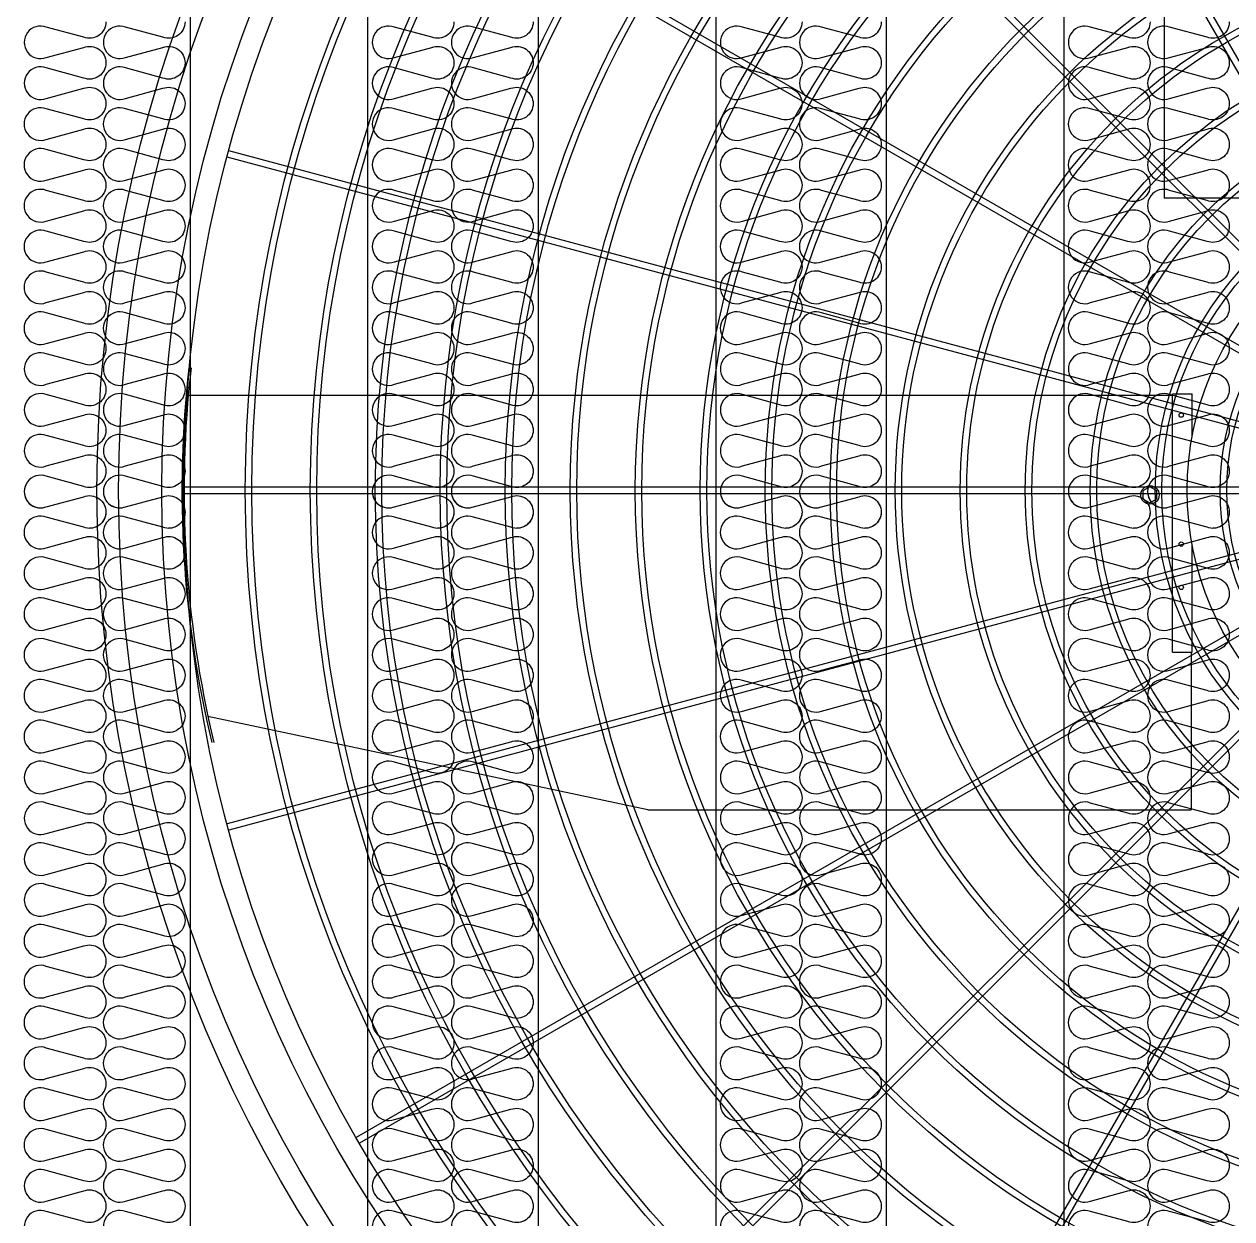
# Model space of a CAD drawing. Header units: millimetres. Extents: x 2197 to 34309, y 1850 to 24558.
# Drawn here: x 6423 to 7484, y 10738 to 11789 of the extents above; entities that cross this region are included whole.
import ezdxf

# ---------------------------------------------------------------- set-up
doc = ezdxf.new("R2010")
doc.units = ezdxf.units.MM
for name, color, linetype in [('LINE', 7, 'Continuous'), ('SMS', 220, 'Continuous'), ('냉각탑', 4, 'Continuous')]:
    doc.layers.add(name, color=color, linetype=linetype)

# ---------------------------------------------------------------- blocks, each defined once
blk = doc.blocks.new('A$C1FB73ED1')
for p, q in [((1251.1, 1336), (682.6, 2320.7)), ((1245.9, 1333), (677.4, 2317.7)), ((1237.6, 1326.6), (433.6, 2130.6)), ((1233.4, 1322.4), (429.4, 2126.4)), ((1224, 1308.9), (239.3, 1877.4)), ((1227, 1314.1), (242.3, 1882.6)), ((1218.4, 1293.4), (120.1, 1587.7)), ((1220, 1299.2), (121.7, 1593.5)), ((1217.1, 1283), (80, 1283)), ((1217.1, 1277), (80, 1277)), ((1218.4, 1266.6), (120.1, 972.3)), ((1220, 1260.8), (121.7, 966.5)), ((1224, 1251.1), (239.3, 682.6)), ((1227, 1245.9), (242.3, 677.4)), ((1233.4, 1237.6), (429.4, 433.6)), ((1237.6, 1233.4), (433.6, 429.4)), ((1245.9, 1227), (677.4, 242.3)), ((1251.1, 1224), (682.6, 239.3))]:
    blk.add_line(p, q)
for radius in [1280, 1260, 1220, 1200]:
    blk.add_circle((1280, 1280), radius)
at = {"ltscale": 5}
for radius in [1143, 1137, 1083, 1077, 1023, 1017, 963, 957, 903, 897, 843, 837, 783, 777, 723, 717, 663, 657, 603, 597, 543, 537, 483, 477, 423, 417, 363, 357, 303, 297, 243, 237]:
    blk.add_circle((1280, 1280), radius, dxfattribs=at)
at = {"color": 7}
blk.add_circle((1280, 1280), 273.5, dxfattribs=at)
at = {"layer": 'LINE', "color": 7}
for p, q in [((985.2, 2053.4), (985.2, 1550)), ((1130.8, 1550), (985.2, 1550)), ((1130.8, 1550), (985.2, 1550)), ((84.4, 1368.2), (993, 1368.2)), ((84.4, 1368.2), (993, 1368.2)), ((993, 1130.8), (993, 1369.4)), ((993, 1130.8), (993, 1369.4)), ((993, 1369.4), (1011, 1369.4)), ((993, 1369.4), (1011, 1369.4)), ((993, 1130.8), (993, 1369.4)), ((993, 1130.8), (993, 1369.4)), ((993, 1369.4), (1011, 1369.4)), ((993, 1369.4), (1011, 1369.4)), ((1011, 1329.5), (1011, 1369.4)), ((1011, 1329.5), (1011, 1369.4)), ((1011, 1329.5), (1011, 1369.4)), ((1011, 1329.5), (1011, 1369.4)), ((1011, 1130.8), (1011, 1230.5)), ((1011, 1130.8), (1011, 1230.5)), ((1011, 1130.8), (1011, 1230.5)), ((1011, 1130.8), (1011, 1230.5)), ((993, 1130.8), (1011, 1130.8)), ((993, 1130.8), (1011, 1130.8)), ((993, 1130.8), (1011, 1130.8)), ((993, 1130.8), (1011, 1130.8)), ((1010, 1130.8), (1010, 985.2)), ((1010, 1130.8), (1010, 985.2)), ((1010, 1130.8), (1010, 985.2)), ((1010, 1130.8), (1010, 985.2)), ((508.5, 985.2), (102.5, 1071.5)), ((508.5, 985.2), (1010, 985.2)), ((508.5, 985.2), (1010, 985.2))]:
    blk.add_line(p, q, dxfattribs=at)
blk.add_lwpolyline([(965.6, 1272.3), (972.1, 1268.5), (978.6, 1272.3), (978.6, 1279.8), (972.1, 1283.5), (965.6, 1279.8)], close=True, dxfattribs=at)
blk.add_lwpolyline([(965.6, 1272.3), (972.1, 1268.5), (978.6, 1272.3), (978.6, 1279.8), (972.1, 1283.5), (965.6, 1279.8)], close=True, dxfattribs=at)
blk.add_lwpolyline([(965.6, 1272.3), (972.1, 1268.5), (978.6, 1272.3), (978.6, 1279.8), (972.1, 1283.5), (965.6, 1279.8)], close=True, dxfattribs=at)
blk.add_lwpolyline([(965.6, 1272.3), (972.1, 1268.5), (978.6, 1272.3), (978.6, 1279.8), (972.1, 1283.5), (965.6, 1279.8)], close=True, dxfattribs=at)
for centre, radius in [((1001, 1349.6), 2), ((1001, 1349.6), 2), ((1001, 1349.6), 2), ((1001, 1349.6), 2), ((972.1, 1276), 8.5), ((972.1, 1276), 8.5), ((972.1, 1276), 8.5), ((972.1, 1276), 8.5), ((1001, 1230.6), 2), ((1001, 1230.6), 2), ((1001, 1230.6), 2), ((1001, 1230.6), 2), ((1001, 1190.6), 2), ((1001, 1190.6), 2), ((1001, 1190.6), 2), ((1001, 1190.6), 2)]:
    blk.add_circle(centre, radius, dxfattribs=at)
for radius, start, end in [(1000, 173.5007, 193.4595), (998, 173.4876, 193.487)]:
    blk.add_arc((1078.5, 1280), radius, start, end, dxfattribs=at)
blk = doc.blocks.new('3')
at = {"color": 7}
for p, q in [((6568.6, 13215.9), (6568.6, 9737.9)), ((6724.6, 13215.9), (6724.6, 9737.9)), ((6874.6, 13215.9), (6874.6, 9737.9)), ((7030.6, 13215.9), (7030.6, 9737.9)), ((7180.6, 13215.9), (7180.6, 9737.9)), ((7336.6, 13215.9), (7336.6, 9737.9))]:
    blk.add_line(p, q, dxfattribs=at)
at = {"layer": 'SMS', "color": 5, "elevation": 0}
for points in [[(6494.5, 11790.9, -0.524856), (6475, 11777.5), (6442.1, 11786.4, 1.449198), (6442.1, 11759.6), (6475, 11768.5, -0.524856), (6494.5, 11755, -0.524856), (6475, 11741.6), (6442.1, 11750.5, 1.449198), (6442.1, 11723.7), (6475, 11732.6, -0.524856), (6494.5, 11719.1, -0.524856), (6475, 11705.7), (6442.1, 11714.6, 1.449198), (6442.1, 11687.7), (6475, 11696.6, -0.524856), (6494.5, 11683.2, -0.524856), (6475, 11669.8), (6442.1, 11678.7, 1.449198), (6442.1, 11651.8), (6475, 11660.7, -0.524856), (6494.5, 11647.3, -0.524856), (6475, 11633.9), (6442.1, 11642.8, 1.449198), (6442.1, 11615.9), (6475, 11624.8, -0.524856), (6494.5, 11611.4, -0.524856), (6475, 11598), (6442.1, 11606.9, 1.449198), (6442.1, 11580), (6475, 11588.9, -0.524856), (6494.5, 11575.5, -0.524856), (6475, 11562.1), (6442.1, 11571, 1.449198), (6442.1, 11544.1), (6475, 11553, -0.524856), (6494.5, 11539.6, -0.524856), (6475, 11526.1), (6442.1, 11535.1, 1.449198), (6442.1, 11508.2), (6475, 11517.1, -0.524856), (6494.5, 11503.7, -0.524856), (6475, 11490.2), (6442.1, 11499.1, 1.449198), (6442.1, 11472.3), (6475, 11481.2, -0.524856), (6494.5, 11467.8, -0.524856), (6475, 11454.3), (6442.1, 11463.2, 1.449198), (6442.1, 11436.4), (6475, 11445.3, -0.524856), (6494.5, 11431.8, -0.524856), (6475, 11418.4), (6442.1, 11427.3, 1.449198), (6442.1, 11400.5), (6475, 11409.4, -0.524856), (6494.5, 11395.9, -0.524856), (6475, 11382.5), (6442.1, 11391.4, 1.449198), (6442.1, 11364.6), (6475, 11373.5, -0.524856), (6494.5, 11360, -0.417249), (6480, 11345.7)], [(6564.1, 11790.9, -0.524856), (6544.6, 11777.5), (6511.7, 11786.4, 1.449198), (6511.7, 11759.6), (6544.6, 11768.5, -0.524856), (6564.1, 11755, -0.524856), (6544.6, 11741.6), (6511.7, 11750.5, 1.449198), (6511.7, 11723.7), (6544.6, 11732.6, -0.524856), (6564.1, 11719.1, -0.524856), (6544.6, 11705.7), (6511.7, 11714.6, 1.449198), (6511.7, 11687.7), (6544.6, 11696.6, -0.524856), (6564.1, 11683.2, -0.524856), (6544.6, 11669.8), (6511.7, 11678.7, 1.449198), (6511.7, 11651.8), (6544.6, 11660.7, -0.524856), (6564.1, 11647.3, -0.524856), (6544.6, 11633.9), (6511.7, 11642.8, 1.449198), (6511.7, 11615.9), (6544.6, 11624.8, -0.524856), (6564.1, 11611.4, -0.524856), (6544.6, 11598), (6511.7, 11606.9, 1.449198), (6511.7, 11580), (6544.6, 11588.9, -0.524856), (6564.1, 11575.5, -0.524856), (6544.6, 11562.1), (6511.7, 11571, 1.449198), (6511.7, 11544.1), (6544.6, 11553, -0.524856), (6564.1, 11539.6, -0.524856), (6544.6, 11526.1), (6511.7, 11535.1, 1.449198), (6511.7, 11508.2), (6544.6, 11517.1, -0.524856), (6564.1, 11503.7, -0.524856), (6544.6, 11490.2), (6511.7, 11499.1, 1.449198), (6511.7, 11472.3), (6544.6, 11481.2, -0.524856), (6564.1, 11467.8, -0.524856), (6544.6, 11454.3), (6511.7, 11463.2, 1.449198), (6511.7, 11436.4), (6544.6, 11445.3, -0.524856), (6564.1, 11431.8, -0.524856), (6544.6, 11418.4), (6511.7, 11427.3, 1.449198), (6511.7, 11400.5), (6544.6, 11409.4, -0.524856), (6564.1, 11395.9, -0.524856), (6544.6, 11382.5), (6511.7, 11391.4, 1.449198), (6511.7, 11364.6), (6544.6, 11373.5, -0.524856), (6564.1, 11360, -0.417249), (6549.6, 11345.7)], [(6800.5, 11790.9, -0.524856), (6781, 11777.5), (6748.1, 11786.4, 1.449198), (6748.1, 11759.6), (6781, 11768.5, -0.524856), (6800.5, 11755, -0.524856), (6781, 11741.6), (6748.1, 11750.5, 1.449198), (6748.1, 11723.7), (6781, 11732.6, -0.524856), (6800.5, 11719.1, -0.524856), (6781, 11705.7), (6748.1, 11714.6, 1.449198), (6748.1, 11687.7), (6781, 11696.6, -0.524856), (6800.5, 11683.2, -0.524856), (6781, 11669.8), (6748.1, 11678.7, 1.449198), (6748.1, 11651.8), (6781, 11660.7, -0.524856), (6800.5, 11647.3, -0.524856), (6781, 11633.9), (6748.1, 11642.8, 1.449198), (6748.1, 11615.9), (6781, 11624.8, -0.524856), (6800.5, 11611.4, -0.524856), (6781, 11598), (6748.1, 11606.9, 1.449198), (6748.1, 11580), (6781, 11588.9, -0.524856), (6800.5, 11575.5, -0.524856), (6781, 11562.1), (6748.1, 11571, 1.449198), (6748.1, 11544.1), (6781, 11553, -0.524856), (6800.5, 11539.6, -0.524856), (6781, 11526.1), (6748.1, 11535.1, 1.449198), (6748.1, 11508.2), (6781, 11517.1, -0.524856), (6800.5, 11503.7, -0.524856), (6781, 11490.2), (6748.1, 11499.1, 1.449198), (6748.1, 11472.3), (6781, 11481.2, -0.524856), (6800.5, 11467.8, -0.524856), (6781, 11454.3), (6748.1, 11463.2, 1.449198), (6748.1, 11436.4), (6781, 11445.3, -0.524856), (6800.5, 11431.8, -0.524856), (6781, 11418.4), (6748.1, 11427.3, 1.449198), (6748.1, 11400.5), (6781, 11409.4, -0.524856), (6800.5, 11395.9, -0.524856), (6781, 11382.5), (6748.1, 11391.4, 1.449198), (6748.1, 11364.6), (6781, 11373.5, -0.524856), (6800.5, 11360, -0.417249), (6786, 11345.7)], [(6870.1, 11790.9, -0.524856), (6850.6, 11777.5), (6817.7, 11786.4, 1.449198), (6817.7, 11759.6), (6850.6, 11768.5, -0.524856), (6870.1, 11755, -0.524856), (6850.6, 11741.6), (6817.7, 11750.5, 1.449198), (6817.7, 11723.7), (6850.6, 11732.6, -0.524856), (6870.1, 11719.1, -0.524856), (6850.6, 11705.7), (6817.7, 11714.6, 1.449198), (6817.7, 11687.7), (6850.6, 11696.6, -0.524856), (6870.1, 11683.2, -0.524856), (6850.6, 11669.8), (6817.7, 11678.7, 1.449198), (6817.7, 11651.8), (6850.6, 11660.7, -0.524856), (6870.1, 11647.3, -0.524856), (6850.6, 11633.9), (6817.7, 11642.8, 1.449198), (6817.7, 11615.9), (6850.6, 11624.8, -0.524856), (6870.1, 11611.4, -0.524856), (6850.6, 11598), (6817.7, 11606.9, 1.449198), (6817.7, 11580), (6850.6, 11588.9, -0.524856), (6870.1, 11575.5, -0.524856), (6850.6, 11562.1), (6817.7, 11571, 1.449198), (6817.7, 11544.1), (6850.6, 11553, -0.524856), (6870.1, 11539.6, -0.524856), (6850.6, 11526.1), (6817.7, 11535.1, 1.449198), (6817.7, 11508.2), (6850.6, 11517.1, -0.524856), (6870.1, 11503.7, -0.524856), (6850.6, 11490.2), (6817.7, 11499.1, 1.449198), (6817.7, 11472.3), (6850.6, 11481.2, -0.524856), (6870.1, 11467.8, -0.524856), (6850.6, 11454.3), (6817.7, 11463.2, 1.449198), (6817.7, 11436.4), (6850.6, 11445.3, -0.524856), (6870.1, 11431.8, -0.524856), (6850.6, 11418.4), (6817.7, 11427.3, 1.449198), (6817.7, 11400.5), (6850.6, 11409.4, -0.524856), (6870.1, 11395.9, -0.524856), (6850.6, 11382.5), (6817.7, 11391.4, 1.449198), (6817.7, 11364.6), (6850.6, 11373.5, -0.524856), (6870.1, 11360, -0.417249), (6855.6, 11345.7)], [(7106.5, 11790.9, -0.524856), (7087, 11777.5), (7054.1, 11786.4, 1.449198), (7054.1, 11759.6), (7087, 11768.5, -0.524856), (7106.5, 11755, -0.524856), (7087, 11741.6), (7054.1, 11750.5, 1.449198), (7054.1, 11723.7), (7087, 11732.6, -0.524856), (7106.5, 11719.1, -0.524856), (7087, 11705.7), (7054.1, 11714.6, 1.449198), (7054.1, 11687.7), (7087, 11696.6, -0.524856), (7106.5, 11683.2, -0.524856), (7087, 11669.8), (7054.1, 11678.7, 1.449198), (7054.1, 11651.8), (7087, 11660.7, -0.524856), (7106.5, 11647.3, -0.524856), (7087, 11633.9), (7054.1, 11642.8, 1.449198), (7054.1, 11615.9), (7087, 11624.8, -0.524856), (7106.5, 11611.4, -0.524856), (7087, 11598), (7054.1, 11606.9, 1.449198), (7054.1, 11580), (7087, 11588.9, -0.524856), (7106.5, 11575.5, -0.524856), (7087, 11562.1), (7054.1, 11571, 1.449198), (7054.1, 11544.1), (7087, 11553, -0.524856), (7106.5, 11539.6, -0.524856), (7087, 11526.1), (7054.1, 11535.1, 1.449198), (7054.1, 11508.2), (7087, 11517.1, -0.524856), (7106.5, 11503.7, -0.524856), (7087, 11490.2), (7054.1, 11499.1, 1.449198), (7054.1, 11472.3), (7087, 11481.2, -0.524856), (7106.5, 11467.8, -0.524856), (7087, 11454.3), (7054.1, 11463.2, 1.449198), (7054.1, 11436.4), (7087, 11445.3, -0.524856), (7106.5, 11431.8, -0.524856), (7087, 11418.4), (7054.1, 11427.3, 1.449198), (7054.1, 11400.5), (7087, 11409.4, -0.524856), (7106.5, 11395.9, -0.524856), (7087, 11382.5), (7054.1, 11391.4, 1.449198), (7054.1, 11364.6), (7087, 11373.5, -0.524856), (7106.5, 11360, -0.417249), (7092, 11345.7)], [(7176.1, 11790.9, -0.524856), (7156.6, 11777.5), (7123.7, 11786.4, 1.449198), (7123.7, 11759.6), (7156.6, 11768.5, -0.524856), (7176.1, 11755, -0.524856), (7156.6, 11741.6), (7123.7, 11750.5, 1.449198), (7123.7, 11723.7), (7156.6, 11732.6, -0.524856), (7176.1, 11719.1, -0.524856), (7156.6, 11705.7), (7123.7, 11714.6, 1.449198), (7123.7, 11687.7), (7156.6, 11696.6, -0.524856), (7176.1, 11683.2, -0.524856), (7156.6, 11669.8), (7123.7, 11678.7, 1.449198), (7123.7, 11651.8), (7156.6, 11660.7, -0.524856), (7176.1, 11647.3, -0.524856), (7156.6, 11633.9), (7123.7, 11642.8, 1.449198), (7123.7, 11615.9), (7156.6, 11624.8, -0.524856), (7176.1, 11611.4, -0.524856), (7156.6, 11598), (7123.7, 11606.9, 1.449198), (7123.7, 11580), (7156.6, 11588.9, -0.524856), (7176.1, 11575.5, -0.524856), (7156.6, 11562.1), (7123.7, 11571, 1.449198), (7123.7, 11544.1), (7156.6, 11553, -0.524856), (7176.1, 11539.6, -0.524856), (7156.6, 11526.1), (7123.7, 11535.1, 1.449198), (7123.7, 11508.2), (7156.6, 11517.1, -0.524856), (7176.1, 11503.7, -0.524856), (7156.6, 11490.2), (7123.7, 11499.1, 1.449198), (7123.7, 11472.3), (7156.6, 11481.2, -0.524856), (7176.1, 11467.8, -0.524856), (7156.6, 11454.3), (7123.7, 11463.2, 1.449198), (7123.7, 11436.4), (7156.6, 11445.3, -0.524856), (7176.1, 11431.8, -0.524856), (7156.6, 11418.4), (7123.7, 11427.3, 1.449198), (7123.7, 11400.5), (7156.6, 11409.4, -0.524856), (7176.1, 11395.9, -0.524856), (7156.6, 11382.5), (7123.7, 11391.4, 1.449198), (7123.7, 11364.6), (7156.6, 11373.5, -0.524856), (7176.1, 11360, -0.417249), (7161.6, 11345.7)], [(7412.5, 11790.9, -0.524856), (7393, 11777.5), (7360.1, 11786.4, 1.449198), (7360.1, 11759.6), (7393, 11768.5, -0.524856), (7412.5, 11755, -0.524856), (7393, 11741.6), (7360.1, 11750.5, 1.449198), (7360.1, 11723.7), (7393, 11732.6, -0.524856), (7412.5, 11719.1, -0.524856), (7393, 11705.7), (7360.1, 11714.6, 1.449198), (7360.1, 11687.7), (7393, 11696.6, -0.524856), (7412.5, 11683.2, -0.524856), (7393, 11669.8), (7360.1, 11678.7, 1.449198), (7360.1, 11651.8), (7393, 11660.7, -0.524856), (7412.5, 11647.3, -0.524856), (7393, 11633.9), (7360.1, 11642.8, 1.449198), (7360.1, 11615.9), (7393, 11624.8, -0.524856), (7412.5, 11611.4, -0.524856), (7393, 11598), (7360.1, 11606.9, 1.449198), (7360.1, 11580), (7393, 11588.9, -0.524856), (7412.5, 11575.5, -0.524856), (7393, 11562.1), (7360.1, 11571, 1.449198), (7360.1, 11544.1), (7393, 11553, -0.524856), (7412.5, 11539.6, -0.524856), (7393, 11526.1), (7360.1, 11535.1, 1.449198), (7360.1, 11508.2), (7393, 11517.1, -0.524856), (7412.5, 11503.7, -0.524856), (7393, 11490.2), (7360.1, 11499.1, 1.449198), (7360.1, 11472.3), (7393, 11481.2, -0.524856), (7412.5, 11467.8, -0.524856), (7393, 11454.3), (7360.1, 11463.2, 1.449198), (7360.1, 11436.4), (7393, 11445.3, -0.524856), (7412.5, 11431.8, -0.524856), (7393, 11418.4), (7360.1, 11427.3, 1.449198), (7360.1, 11400.5), (7393, 11409.4, -0.524856), (7412.5, 11395.9, -0.524856), (7393, 11382.5), (7360.1, 11391.4, 1.449198), (7360.1, 11364.6), (7393, 11373.5, -0.524856), (7412.5, 11360, -0.417249), (7398, 11345.7)], [(7482.1, 11790.9, -0.524856), (7462.6, 11777.5), (7429.7, 11786.4, 1.449198), (7429.7, 11759.6), (7462.6, 11768.5, -0.524856), (7482.1, 11755, -0.524856), (7462.6, 11741.6), (7429.7, 11750.5, 1.449198), (7429.7, 11723.7), (7462.6, 11732.6, -0.524856), (7482.1, 11719.1, -0.524856), (7462.6, 11705.7), (7429.7, 11714.6, 1.449198), (7429.7, 11687.7), (7462.6, 11696.6, -0.524856), (7482.1, 11683.2, -0.524856), (7462.6, 11669.8), (7429.7, 11678.7, 1.449198), (7429.7, 11651.8), (7462.6, 11660.7, -0.524856), (7482.1, 11647.3, -0.524856), (7462.6, 11633.9), (7429.7, 11642.8, 1.449198), (7429.7, 11615.9), (7462.6, 11624.8, -0.524856), (7482.1, 11611.4, -0.524856), (7462.6, 11598), (7429.7, 11606.9, 1.449198), (7429.7, 11580), (7462.6, 11588.9, -0.524856), (7482.1, 11575.5, -0.524856), (7462.6, 11562.1), (7429.7, 11571, 1.449198), (7429.7, 11544.1), (7462.6, 11553, -0.524856), (7482.1, 11539.6, -0.524856), (7462.6, 11526.1), (7429.7, 11535.1, 1.449198), (7429.7, 11508.2), (7462.6, 11517.1, -0.524856), (7482.1, 11503.7, -0.524856), (7462.6, 11490.2), (7429.7, 11499.1, 1.449198), (7429.7, 11472.3), (7462.6, 11481.2, -0.524856), (7482.1, 11467.8, -0.524856), (7462.6, 11454.3), (7429.7, 11463.2, 1.449198), (7429.7, 11436.4), (7462.6, 11445.3, -0.524856), (7482.1, 11431.8, -0.524856), (7462.6, 11418.4), (7429.7, 11427.3, 1.449198), (7429.7, 11400.5), (7462.6, 11409.4, -0.524856), (7482.1, 11395.9, -0.524856), (7462.6, 11382.5), (7429.7, 11391.4, 1.449198), (7429.7, 11364.6), (7462.6, 11373.5, -0.524856), (7482.1, 11360, -0.417249), (7467.6, 11345.7)], [(6423.1, 11374.4, 0.446849), (6442.1, 11364.6), (6475, 11373.5, -0.524856), (6494.5, 11360, -0.524856), (6475, 11346.6), (6442.1, 11355.5, 1.449198), (6442.1, 11328.6), (6475, 11337.5, -0.524856), (6494.5, 11324.1, -0.524856), (6475, 11310.7), (6442.1, 11319.6, 1.449198), (6442.1, 11292.7), (6475, 11301.6, -0.524856), (6494.5, 11288.2, -0.524856), (6475, 11274.8), (6442.1, 11283.7, 1.449198), (6442.1, 11256.8), (6475, 11265.7, -0.524856), (6494.5, 11252.3, -0.524856), (6475, 11238.9), (6442.1, 11247.8, 1.449198), (6442.1, 11220.9), (6475, 11229.8, -0.524856), (6494.5, 11216.4, -0.524856), (6475, 11203), (6442.1, 11211.9, 1.449198), (6442.1, 11185), (6475, 11193.9, -0.524856), (6494.5, 11180.5, -0.524856), (6475, 11167), (6442.1, 11176, 1.449198), (6442.1, 11149.1), (6475, 11158, -0.524856), (6494.5, 11144.6, -0.524856), (6475, 11131.1), (6442.1, 11140, 1.449198), (6442.1, 11113.2), (6475, 11122.1, -0.524856), (6494.5, 11108.7, -0.524856), (6475, 11095.2), (6442.1, 11104.1, 1.449198), (6442.1, 11077.3), (6475, 11086.2, -0.524856), (6494.5, 11072.7, -0.524856), (6475, 11059.3), (6442.1, 11068.2, 1.449198), (6442.1, 11041.4), (6475, 11050.3, -0.524856), (6494.5, 11036.8, -0.524856), (6475, 11023.4), (6442.1, 11032.3, 1.449198), (6442.1, 11005.5), (6475, 11014.4, -0.524856), (6494.5, 11000.9, -0.524856), (6475, 10987.5), (6442.1, 10996.4, 1.449198), (6442.1, 10969.5), (6475, 10978.4, -0.524856), (6494.5, 10965, -0.524856), (6475, 10951.6), (6442.1, 10960.5, 1.449198), (6442.1, 10933.6), (6475, 10942.5, -0.524856), (6494.5, 10929.1, -0.524856), (6475, 10915.7), (6442.1, 10924.6, 1.449198), (6442.1, 10897.7), (6475, 10906.6, -0.524856), (6494.5, 10893.2, -0.524856), (6475, 10879.8), (6442.1, 10888.7, 1.449198), (6442.1, 10861.8), (6475, 10870.7, -0.524856), (6494.5, 10857.3, -0.524856), (6475, 10843.9), (6442.1, 10852.8, 1.449198), (6442.1, 10825.9), (6475, 10834.8, -0.524856), (6494.5, 10821.4, -0.524856), (6475, 10807.9), (6442.1, 10816.9, 1.449198), (6442.1, 10790), (6475, 10798.9, -0.524856), (6494.5, 10785.5, -0.524856), (6475, 10772), (6442.1, 10780.9, 1.449198), (6442.1, 10754.1), (6475, 10763, -0.524856), (6494.5, 10749.6, -0.524856), (6475, 10736.1), (6442.1, 10745, 1.449198), (6442.1, 10718.2)], [(6492.7, 11374.4, 0.446849), (6511.7, 11364.6), (6544.6, 11373.5, -0.524856), (6564.1, 11360, -0.524856), (6544.6, 11346.6), (6511.7, 11355.5, 1.449198), (6511.7, 11328.6), (6544.6, 11337.5, -0.524856), (6564.1, 11324.1, -0.524856), (6544.6, 11310.7), (6511.7, 11319.6, 1.449198), (6511.7, 11292.7), (6544.6, 11301.6, -0.524856), (6564.1, 11288.2, -0.524856), (6544.6, 11274.8), (6511.7, 11283.7, 1.449198), (6511.7, 11256.8), (6544.6, 11265.7, -0.524856), (6564.1, 11252.3, -0.524856), (6544.6, 11238.9), (6511.7, 11247.8, 1.449198), (6511.7, 11220.9), (6544.6, 11229.8, -0.524856), (6564.1, 11216.4, -0.524856), (6544.6, 11203), (6511.7, 11211.9, 1.449198), (6511.7, 11185), (6544.6, 11193.9, -0.524856), (6564.1, 11180.5, -0.524856), (6544.6, 11167), (6511.7, 11176, 1.449198), (6511.7, 11149.1), (6544.6, 11158, -0.524856), (6564.1, 11144.6, -0.524856), (6544.6, 11131.1), (6511.7, 11140, 1.449198), (6511.7, 11113.2), (6544.6, 11122.1, -0.524856), (6564.1, 11108.7, -0.524856), (6544.6, 11095.2), (6511.7, 11104.1, 1.449198), (6511.7, 11077.3), (6544.6, 11086.2, -0.524856), (6564.1, 11072.7, -0.524856), (6544.6, 11059.3), (6511.7, 11068.2, 1.449198), (6511.7, 11041.4), (6544.6, 11050.3, -0.524856), (6564.1, 11036.8, -0.524856), (6544.6, 11023.4), (6511.7, 11032.3, 1.449198), (6511.7, 11005.5), (6544.6, 11014.4, -0.524856), (6564.1, 11000.9, -0.524856), (6544.6, 10987.5), (6511.7, 10996.4, 1.449198), (6511.7, 10969.5), (6544.6, 10978.4, -0.524856), (6564.1, 10965, -0.524856), (6544.6, 10951.6), (6511.7, 10960.5, 1.449198), (6511.7, 10933.6), (6544.6, 10942.5, -0.524856), (6564.1, 10929.1, -0.524856), (6544.6, 10915.7), (6511.7, 10924.6, 1.449198), (6511.7, 10897.7), (6544.6, 10906.6, -0.524856), (6564.1, 10893.2, -0.524856), (6544.6, 10879.8), (6511.7, 10888.7, 1.449198), (6511.7, 10861.8), (6544.6, 10870.7, -0.524856), (6564.1, 10857.3, -0.524856), (6544.6, 10843.9), (6511.7, 10852.8, 1.449198), (6511.7, 10825.9), (6544.6, 10834.8, -0.524856), (6564.1, 10821.4, -0.524856), (6544.6, 10807.9), (6511.7, 10816.9, 1.449198), (6511.7, 10790), (6544.6, 10798.9, -0.524856), (6564.1, 10785.5, -0.524856), (6544.6, 10772), (6511.7, 10780.9, 1.449198), (6511.7, 10754.1), (6544.6, 10763, -0.524856), (6564.1, 10749.6, -0.524856), (6544.6, 10736.1), (6511.7, 10745, 1.449198), (6511.7, 10718.2)], [(6729.1, 11374.4, 0.446849), (6748.1, 11364.6), (6781, 11373.5, -0.524856), (6800.5, 11360, -0.524856), (6781, 11346.6), (6748.1, 11355.5, 1.449198), (6748.1, 11328.6), (6781, 11337.5, -0.524856), (6800.5, 11324.1, -0.524856), (6781, 11310.7), (6748.1, 11319.6, 1.449198), (6748.1, 11292.7), (6781, 11301.6, -0.524856), (6800.5, 11288.2, -0.524856), (6781, 11274.8), (6748.1, 11283.7, 1.449198), (6748.1, 11256.8), (6781, 11265.7, -0.524856), (6800.5, 11252.3, -0.524856), (6781, 11238.9), (6748.1, 11247.8, 1.449198), (6748.1, 11220.9), (6781, 11229.8, -0.524856), (6800.5, 11216.4, -0.524856), (6781, 11203), (6748.1, 11211.9, 1.449198), (6748.1, 11185), (6781, 11193.9, -0.524856), (6800.5, 11180.5, -0.524856), (6781, 11167), (6748.1, 11176, 1.449198), (6748.1, 11149.1), (6781, 11158, -0.524856), (6800.5, 11144.6, -0.524856), (6781, 11131.1), (6748.1, 11140, 1.449198), (6748.1, 11113.2), (6781, 11122.1, -0.524856), (6800.5, 11108.7, -0.524856), (6781, 11095.2), (6748.1, 11104.1, 1.449198), (6748.1, 11077.3), (6781, 11086.2, -0.524856), (6800.5, 11072.7, -0.524856), (6781, 11059.3), (6748.1, 11068.2, 1.449198), (6748.1, 11041.4), (6781, 11050.3, -0.524856), (6800.5, 11036.8, -0.524856), (6781, 11023.4), (6748.1, 11032.3, 1.449198), (6748.1, 11005.5), (6781, 11014.4, -0.524856), (6800.5, 11000.9, -0.524856), (6781, 10987.5), (6748.1, 10996.4, 1.449198), (6748.1, 10969.5), (6781, 10978.4, -0.524856), (6800.5, 10965, -0.524856), (6781, 10951.6), (6748.1, 10960.5, 1.449198), (6748.1, 10933.6), (6781, 10942.5, -0.524856), (6800.5, 10929.1, -0.524856), (6781, 10915.7), (6748.1, 10924.6, 1.449198), (6748.1, 10897.7), (6781, 10906.6, -0.524856), (6800.5, 10893.2, -0.524856), (6781, 10879.8), (6748.1, 10888.7, 1.449198), (6748.1, 10861.8), (6781, 10870.7, -0.524856), (6800.5, 10857.3, -0.524856), (6781, 10843.9), (6748.1, 10852.8, 1.449198), (6748.1, 10825.9), (6781, 10834.8, -0.524856), (6800.5, 10821.4, -0.524856), (6781, 10807.9), (6748.1, 10816.9, 1.449198), (6748.1, 10790), (6781, 10798.9, -0.524856), (6800.5, 10785.5, -0.524856), (6781, 10772), (6748.1, 10780.9, 1.449198), (6748.1, 10754.1), (6781, 10763, -0.524856), (6800.5, 10749.6, -0.524856), (6781, 10736.1), (6748.1, 10745, 1.449198), (6748.1, 10718.2)], [(6798.7, 11374.4, 0.446849), (6817.7, 11364.6), (6850.6, 11373.5, -0.524856), (6870.1, 11360, -0.524856), (6850.6, 11346.6), (6817.7, 11355.5, 1.449198), (6817.7, 11328.6), (6850.6, 11337.5, -0.524856), (6870.1, 11324.1, -0.524856), (6850.6, 11310.7), (6817.7, 11319.6, 1.449198), (6817.7, 11292.7), (6850.6, 11301.6, -0.524856), (6870.1, 11288.2, -0.524856), (6850.6, 11274.8), (6817.7, 11283.7, 1.449198), (6817.7, 11256.8), (6850.6, 11265.7, -0.524856), (6870.1, 11252.3, -0.524856), (6850.6, 11238.9), (6817.7, 11247.8, 1.449198), (6817.7, 11220.9), (6850.6, 11229.8, -0.524856), (6870.1, 11216.4, -0.524856), (6850.6, 11203), (6817.7, 11211.9, 1.449198), (6817.7, 11185), (6850.6, 11193.9, -0.524856), (6870.1, 11180.5, -0.524856), (6850.6, 11167), (6817.7, 11176, 1.449198), (6817.7, 11149.1), (6850.6, 11158, -0.524856), (6870.1, 11144.6, -0.524856), (6850.6, 11131.1), (6817.7, 11140, 1.449198), (6817.7, 11113.2), (6850.6, 11122.1, -0.524856), (6870.1, 11108.7, -0.524856), (6850.6, 11095.2), (6817.7, 11104.1, 1.449198), (6817.7, 11077.3), (6850.6, 11086.2, -0.524856), (6870.1, 11072.7, -0.524856), (6850.6, 11059.3), (6817.7, 11068.2, 1.449198), (6817.7, 11041.4), (6850.6, 11050.3, -0.524856), (6870.1, 11036.8, -0.524856), (6850.6, 11023.4), (6817.7, 11032.3, 1.449198), (6817.7, 11005.5), (6850.6, 11014.4, -0.524856), (6870.1, 11000.9, -0.524856), (6850.6, 10987.5), (6817.7, 10996.4, 1.449198), (6817.7, 10969.5), (6850.6, 10978.4, -0.524856), (6870.1, 10965, -0.524856), (6850.6, 10951.6), (6817.7, 10960.5, 1.449198), (6817.7, 10933.6), (6850.6, 10942.5, -0.524856), (6870.1, 10929.1, -0.524856), (6850.6, 10915.7), (6817.7, 10924.6, 1.449198), (6817.7, 10897.7), (6850.6, 10906.6, -0.524856), (6870.1, 10893.2, -0.524856), (6850.6, 10879.8), (6817.7, 10888.7, 1.449198), (6817.7, 10861.8), (6850.6, 10870.7, -0.524856), (6870.1, 10857.3, -0.524856), (6850.6, 10843.9), (6817.7, 10852.8, 1.449198), (6817.7, 10825.9), (6850.6, 10834.8, -0.524856), (6870.1, 10821.4, -0.524856), (6850.6, 10807.9), (6817.7, 10816.9, 1.449198), (6817.7, 10790), (6850.6, 10798.9, -0.524856), (6870.1, 10785.5, -0.524856), (6850.6, 10772), (6817.7, 10780.9, 1.449198), (6817.7, 10754.1), (6850.6, 10763, -0.524856), (6870.1, 10749.6, -0.524856), (6850.6, 10736.1), (6817.7, 10745, 1.449198), (6817.7, 10718.2)], [(7035.1, 11374.4, 0.446849), (7054.1, 11364.6), (7087, 11373.5, -0.524856), (7106.5, 11360, -0.524856), (7087, 11346.6), (7054.1, 11355.5, 1.449198), (7054.1, 11328.6), (7087, 11337.5, -0.524856), (7106.5, 11324.1, -0.524856), (7087, 11310.7), (7054.1, 11319.6, 1.449198), (7054.1, 11292.7), (7087, 11301.6, -0.524856), (7106.5, 11288.2, -0.524856), (7087, 11274.8), (7054.1, 11283.7, 1.449198), (7054.1, 11256.8), (7087, 11265.7, -0.524856), (7106.5, 11252.3, -0.524856), (7087, 11238.9), (7054.1, 11247.8, 1.449198), (7054.1, 11220.9), (7087, 11229.8, -0.524856), (7106.5, 11216.4, -0.524856), (7087, 11203), (7054.1, 11211.9, 1.449198), (7054.1, 11185), (7087, 11193.9, -0.524856), (7106.5, 11180.5, -0.524856), (7087, 11167), (7054.1, 11176, 1.449198), (7054.1, 11149.1), (7087, 11158, -0.524856), (7106.5, 11144.6, -0.524856), (7087, 11131.1), (7054.1, 11140, 1.449198), (7054.1, 11113.2), (7087, 11122.1, -0.524856), (7106.5, 11108.7, -0.524856), (7087, 11095.2), (7054.1, 11104.1, 1.449198), (7054.1, 11077.3), (7087, 11086.2, -0.524856), (7106.5, 11072.7, -0.524856), (7087, 11059.3), (7054.1, 11068.2, 1.449198), (7054.1, 11041.4), (7087, 11050.3, -0.524856), (7106.5, 11036.8, -0.524856), (7087, 11023.4), (7054.1, 11032.3, 1.449198), (7054.1, 11005.5), (7087, 11014.4, -0.524856), (7106.5, 11000.9, -0.524856), (7087, 10987.5), (7054.1, 10996.4, 1.449198), (7054.1, 10969.5), (7087, 10978.4, -0.524856), (7106.5, 10965, -0.524856), (7087, 10951.6), (7054.1, 10960.5, 1.449198), (7054.1, 10933.6), (7087, 10942.5, -0.524856), (7106.5, 10929.1, -0.524856), (7087, 10915.7), (7054.1, 10924.6, 1.449198), (7054.1, 10897.7), (7087, 10906.6, -0.524856), (7106.5, 10893.2, -0.524856), (7087, 10879.8), (7054.1, 10888.7, 1.449198), (7054.1, 10861.8), (7087, 10870.7, -0.524856), (7106.5, 10857.3, -0.524856), (7087, 10843.9), (7054.1, 10852.8, 1.449198), (7054.1, 10825.9), (7087, 10834.8, -0.524856), (7106.5, 10821.4, -0.524856), (7087, 10807.9), (7054.1, 10816.9, 1.449198), (7054.1, 10790), (7087, 10798.9, -0.524856), (7106.5, 10785.5, -0.524856), (7087, 10772), (7054.1, 10780.9, 1.449198), (7054.1, 10754.1), (7087, 10763, -0.524856), (7106.5, 10749.6, -0.524856), (7087, 10736.1), (7054.1, 10745, 1.449198), (7054.1, 10718.2)], [(7104.7, 11374.4, 0.446849), (7123.7, 11364.6), (7156.6, 11373.5, -0.524856), (7176.1, 11360, -0.524856), (7156.6, 11346.6), (7123.7, 11355.5, 1.449198), (7123.7, 11328.6), (7156.6, 11337.5, -0.524856), (7176.1, 11324.1, -0.524856), (7156.6, 11310.7), (7123.7, 11319.6, 1.449198), (7123.7, 11292.7), (7156.6, 11301.6, -0.524856), (7176.1, 11288.2, -0.524856), (7156.6, 11274.8), (7123.7, 11283.7, 1.449198), (7123.7, 11256.8), (7156.6, 11265.7, -0.524856), (7176.1, 11252.3, -0.524856), (7156.6, 11238.9), (7123.7, 11247.8, 1.449198), (7123.7, 11220.9), (7156.6, 11229.8, -0.524856), (7176.1, 11216.4, -0.524856), (7156.6, 11203), (7123.7, 11211.9, 1.449198), (7123.7, 11185), (7156.6, 11193.9, -0.524856), (7176.1, 11180.5, -0.524856), (7156.6, 11167), (7123.7, 11176, 1.449198), (7123.7, 11149.1), (7156.6, 11158, -0.524856), (7176.1, 11144.6, -0.524856), (7156.6, 11131.1), (7123.7, 11140, 1.449198), (7123.7, 11113.2), (7156.6, 11122.1, -0.524856), (7176.1, 11108.7, -0.524856), (7156.6, 11095.2), (7123.7, 11104.1, 1.449198), (7123.7, 11077.3), (7156.6, 11086.2, -0.524856), (7176.1, 11072.7, -0.524856), (7156.6, 11059.3), (7123.7, 11068.2, 1.449198), (7123.7, 11041.4), (7156.6, 11050.3, -0.524856), (7176.1, 11036.8, -0.524856), (7156.6, 11023.4), (7123.7, 11032.3, 1.449198), (7123.7, 11005.5), (7156.6, 11014.4, -0.524856), (7176.1, 11000.9, -0.524856), (7156.6, 10987.5), (7123.7, 10996.4, 1.449198), (7123.7, 10969.5), (7156.6, 10978.4, -0.524856), (7176.1, 10965, -0.524856), (7156.6, 10951.6), (7123.7, 10960.5, 1.449198), (7123.7, 10933.6), (7156.6, 10942.5, -0.524856), (7176.1, 10929.1, -0.524856), (7156.6, 10915.7), (7123.7, 10924.6, 1.449198), (7123.7, 10897.7), (7156.6, 10906.6, -0.524856), (7176.1, 10893.2, -0.524856), (7156.6, 10879.8), (7123.7, 10888.7, 1.449198), (7123.7, 10861.8), (7156.6, 10870.7, -0.524856), (7176.1, 10857.3, -0.524856), (7156.6, 10843.9), (7123.7, 10852.8, 1.449198), (7123.7, 10825.9), (7156.6, 10834.8, -0.524856), (7176.1, 10821.4, -0.524856), (7156.6, 10807.9), (7123.7, 10816.9, 1.449198), (7123.7, 10790), (7156.6, 10798.9, -0.524856), (7176.1, 10785.5, -0.524856), (7156.6, 10772), (7123.7, 10780.9, 1.449198), (7123.7, 10754.1), (7156.6, 10763, -0.524856), (7176.1, 10749.6, -0.524856), (7156.6, 10736.1), (7123.7, 10745, 1.449198), (7123.7, 10718.2)], [(7341.1, 11374.4, 0.446849), (7360.1, 11364.6), (7393, 11373.5, -0.524856), (7412.5, 11360, -0.524856), (7393, 11346.6), (7360.1, 11355.5, 1.449198), (7360.1, 11328.6), (7393, 11337.5, -0.524856), (7412.5, 11324.1, -0.524856), (7393, 11310.7), (7360.1, 11319.6, 1.449198), (7360.1, 11292.7), (7393, 11301.6, -0.524856), (7412.5, 11288.2, -0.524856), (7393, 11274.8), (7360.1, 11283.7, 1.449198), (7360.1, 11256.8), (7393, 11265.7, -0.524856), (7412.5, 11252.3, -0.524856), (7393, 11238.9), (7360.1, 11247.8, 1.449198), (7360.1, 11220.9), (7393, 11229.8, -0.524856), (7412.5, 11216.4, -0.524856), (7393, 11203), (7360.1, 11211.9, 1.449198), (7360.1, 11185), (7393, 11193.9, -0.524856), (7412.5, 11180.5, -0.524856), (7393, 11167), (7360.1, 11176, 1.449198), (7360.1, 11149.1), (7393, 11158, -0.524856), (7412.5, 11144.6, -0.524856), (7393, 11131.1), (7360.1, 11140, 1.449198), (7360.1, 11113.2), (7393, 11122.1, -0.524856), (7412.5, 11108.7, -0.524856), (7393, 11095.2), (7360.1, 11104.1, 1.449198), (7360.1, 11077.3), (7393, 11086.2, -0.524856), (7412.5, 11072.7, -0.524856), (7393, 11059.3), (7360.1, 11068.2, 1.449198), (7360.1, 11041.4), (7393, 11050.3, -0.524856), (7412.5, 11036.8, -0.524856), (7393, 11023.4), (7360.1, 11032.3, 1.449198), (7360.1, 11005.5), (7393, 11014.4, -0.524856), (7412.5, 11000.9, -0.524856), (7393, 10987.5), (7360.1, 10996.4, 1.449198), (7360.1, 10969.5), (7393, 10978.4, -0.524856), (7412.5, 10965, -0.524856), (7393, 10951.6), (7360.1, 10960.5, 1.449198), (7360.1, 10933.6), (7393, 10942.5, -0.524856), (7412.5, 10929.1, -0.524856), (7393, 10915.7), (7360.1, 10924.6, 1.449198), (7360.1, 10897.7), (7393, 10906.6, -0.524856), (7412.5, 10893.2, -0.524856), (7393, 10879.8), (7360.1, 10888.7, 1.449198), (7360.1, 10861.8), (7393, 10870.7, -0.524856), (7412.5, 10857.3, -0.524856), (7393, 10843.9), (7360.1, 10852.8, 1.449198), (7360.1, 10825.9), (7393, 10834.8, -0.524856), (7412.5, 10821.4, -0.524856), (7393, 10807.9), (7360.1, 10816.9, 1.449198), (7360.1, 10790), (7393, 10798.9, -0.524856), (7412.5, 10785.5, -0.524856), (7393, 10772), (7360.1, 10780.9, 1.449198), (7360.1, 10754.1), (7393, 10763, -0.524856), (7412.5, 10749.6, -0.524856), (7393, 10736.1), (7360.1, 10745, 1.449198), (7360.1, 10718.2)], [(7410.7, 11374.4, 0.446849), (7429.7, 11364.6), (7462.6, 11373.5, -0.524856), (7482.1, 11360, -0.524856), (7462.6, 11346.6), (7429.7, 11355.5, 1.449198), (7429.7, 11328.6), (7462.6, 11337.5, -0.524856), (7482.1, 11324.1, -0.524856), (7462.6, 11310.7), (7429.7, 11319.6, 1.449198), (7429.7, 11292.7), (7462.6, 11301.6, -0.524856), (7482.1, 11288.2, -0.524856), (7462.6, 11274.8), (7429.7, 11283.7, 1.449198), (7429.7, 11256.8), (7462.6, 11265.7, -0.524856), (7482.1, 11252.3, -0.524856), (7462.6, 11238.9), (7429.7, 11247.8, 1.449198), (7429.7, 11220.9), (7462.6, 11229.8, -0.524856), (7482.1, 11216.4, -0.524856), (7462.6, 11203), (7429.7, 11211.9, 1.449198), (7429.7, 11185), (7462.6, 11193.9, -0.524856), (7482.1, 11180.5, -0.524856), (7462.6, 11167), (7429.7, 11176, 1.449198), (7429.7, 11149.1), (7462.6, 11158, -0.524856), (7482.1, 11144.6, -0.524856), (7462.6, 11131.1), (7429.7, 11140, 1.449198), (7429.7, 11113.2), (7462.6, 11122.1, -0.524856), (7482.1, 11108.7, -0.524856), (7462.6, 11095.2), (7429.7, 11104.1, 1.449198), (7429.7, 11077.3), (7462.6, 11086.2, -0.524856), (7482.1, 11072.7, -0.524856), (7462.6, 11059.3), (7429.7, 11068.2, 1.449198), (7429.7, 11041.4), (7462.6, 11050.3, -0.524856), (7482.1, 11036.8, -0.524856), (7462.6, 11023.4), (7429.7, 11032.3, 1.449198), (7429.7, 11005.5), (7462.6, 11014.4, -0.524856), (7482.1, 11000.9, -0.524856), (7462.6, 10987.5), (7429.7, 10996.4, 1.449198), (7429.7, 10969.5), (7462.6, 10978.4, -0.524856), (7482.1, 10965, -0.524856), (7462.6, 10951.6), (7429.7, 10960.5, 1.449198), (7429.7, 10933.6), (7462.6, 10942.5, -0.524856), (7482.1, 10929.1, -0.524856), (7462.6, 10915.7), (7429.7, 10924.6, 1.449198), (7429.7, 10897.7), (7462.6, 10906.6, -0.524856), (7482.1, 10893.2, -0.524856), (7462.6, 10879.8), (7429.7, 10888.7, 1.449198), (7429.7, 10861.8), (7462.6, 10870.7, -0.524856), (7482.1, 10857.3, -0.524856), (7462.6, 10843.9), (7429.7, 10852.8, 1.449198), (7429.7, 10825.9), (7462.6, 10834.8, -0.524856), (7482.1, 10821.4, -0.524856), (7462.6, 10807.9), (7429.7, 10816.9, 1.449198), (7429.7, 10790), (7462.6, 10798.9, -0.524856), (7482.1, 10785.5, -0.524856), (7462.6, 10772), (7429.7, 10780.9, 1.449198), (7429.7, 10754.1), (7462.6, 10763, -0.524856), (7482.1, 10749.6, -0.524856), (7462.6, 10736.1), (7429.7, 10745, 1.449198), (7429.7, 10718.2)]]:
    blk.add_lwpolyline(points, format="xyb", dxfattribs=at)
at = {"layer": '냉각탑', "xscale": 0.9523437499999998, "yscale": 0.9523437499999998, "zscale": 0.9523437499999998}
blk.add_blockref('A$C1FB73ED1', (6486.6, 10159.9), dxfattribs=at)

msp = doc.modelspace()

# ---------------------------------------------------------------- block references
msp.add_blockref('3', (0, 0))

doc.saveas('drawing.dxf')
